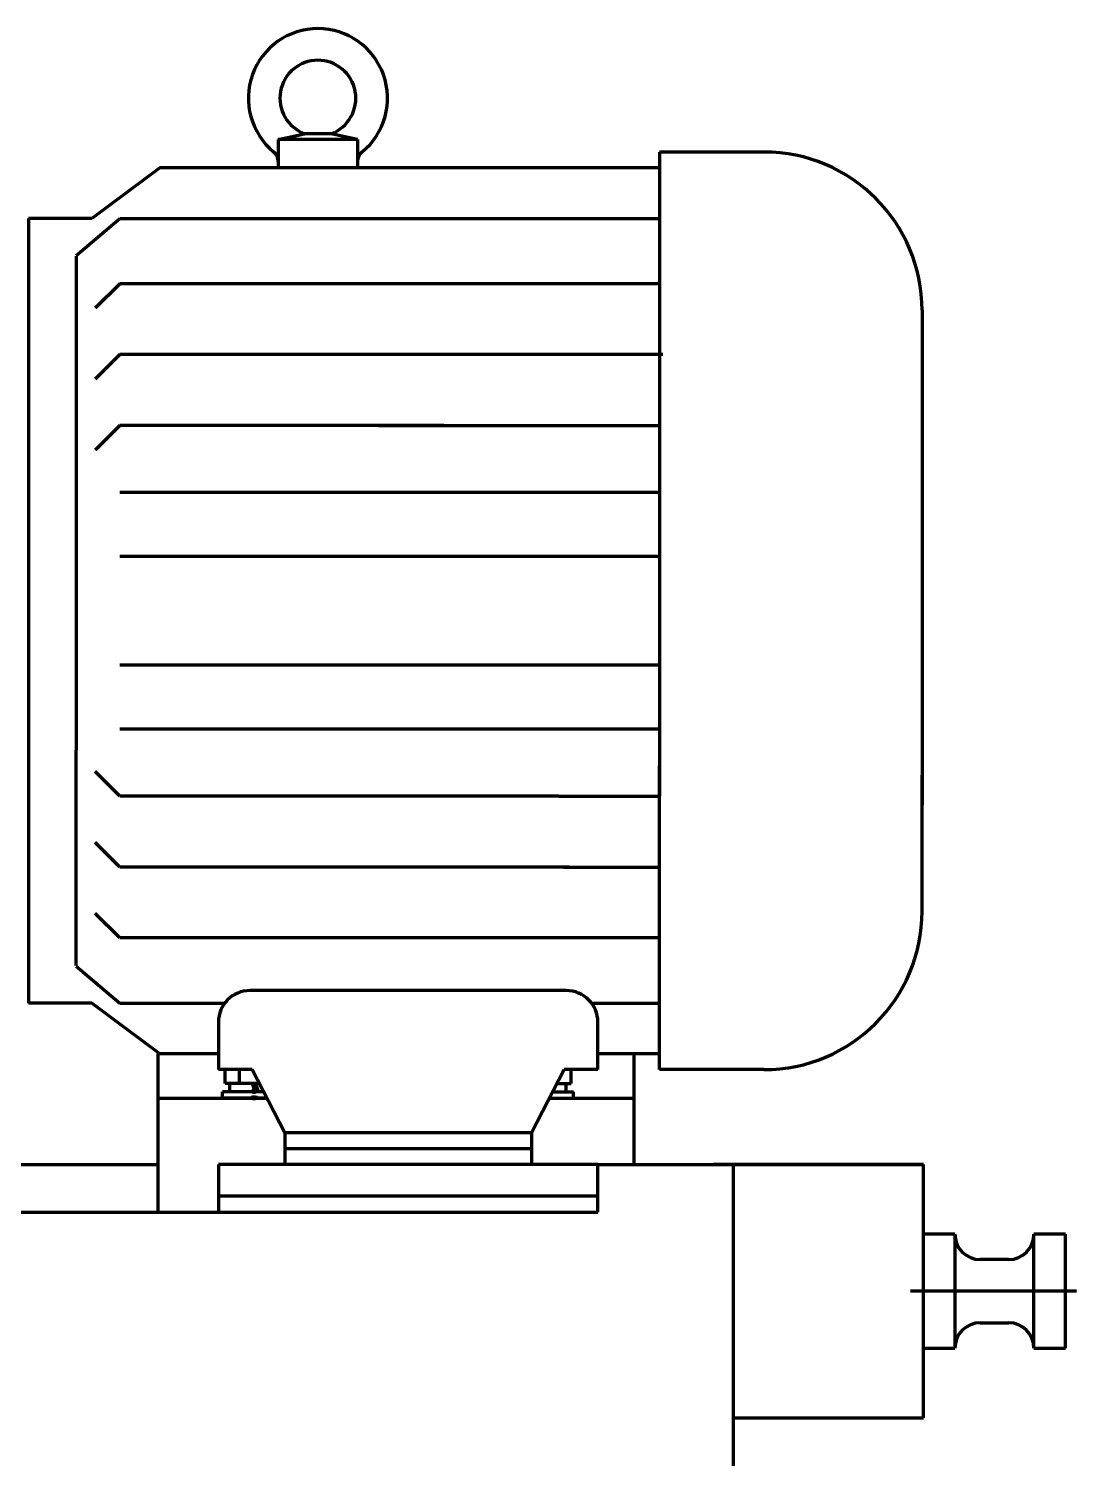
# Model space of a CAD drawing. Header units: millimetres. Extents: x -11880 to 11880, y -8400 to 8400.
# Drawn here: x 770.8 to 1102.1, y 4265.5 to 4717.3 of the extents above; entities that cross this region are included whole.
import ezdxf

# ---------------------------------------------------------------- set-up
doc = ezdxf.new("R2010")
doc.units = ezdxf.units.MM
doc.linetypes.add('EB_DASH', pattern=[6, 3, -3])
doc.layers.add('CAXA0', color=7, linetype='Continuous', lineweight=70)
doc.layers.add('CAXAnew1', color=150, linetype='EB_DASH', lineweight=25)

# ---------------------------------------------------------------- blocks, each defined once
blk = doc.blocks.new('CAXBLOCK347', base_point=(1102.07, 4300.34))
at = {"layer": 'CAXA0'}
for p, q in [((1063.64, 4336.34), (1053.64, 4336.34)), ((1053.64, 4336.34), (1053.64, 4300.34)), ((1063.64, 4336.34), (1063.64, 4300.34)), ((1088.64, 4300.34), (1088.64, 4336.34)), ((1098.64, 4336.34), (1088.64, 4336.34)), ((1098.64, 4300.34), (1098.64, 4336.34)), ((1080.64, 4328.34), (1071.64, 4328.34)), ((1102.07, 4318.34), (1049.61, 4318.34)), ((1071.64, 4308.34), (1080.64, 4308.34)), ((1053.64, 4300.34), (1063.64, 4300.34)), ((1088.64, 4300.34), (1098.64, 4300.34))]:
    blk.add_line(p, q, dxfattribs=at)
for centre, start, end in [((1071.64, 4336.34), 180, 270), ((1080.64, 4336.34), 270, 0), ((1071.64, 4300.34), 90, 180), ((1080.64, 4300.34), 0, 90)]:
    blk.add_arc(centre, 8, start, end, dxfattribs=at)
blk = doc.blocks.new('CAXBLOCK346', base_point=(1102.07, 4300.34))
at = {"layer": 'CAXAnew1'}
blk.add_blockref('CAXBLOCK347', (1102.07, 4300.34), dxfattribs=at)
blk = doc.blocks.new('CAXBLOCK345', base_point=(363.67, 3781.08))
at = {"layer": 'CAXA0', "color": 7, "linetype": 'Continuous', "lineweight": 70}
for p, q in [((849.7, 4682.34), (858.02, 4684.11)), ((874.8, 4682.34), (849.7, 4682.34)), ((849.7, 4682.34), (849.7, 4675.29)), ((866.48, 4684.11), (858.02, 4684.11)), ((874.8, 4682.34), (866.48, 4684.11)), ((874.8, 4682.34), (874.8, 4675.29)), ((970.25, 4678.34), (970.25, 4474.78)), ((1003.27, 4678.34), (970.25, 4678.34)), ((812.27, 4673.34), (790.81, 4657.28)), ((970.25, 4673.34), (812.27, 4673.34)), ((849.7, 4675.29), (849.7, 4673.34)), ((874.8, 4675.29), (874.8, 4673.34)), ((790.81, 4657.28), (770.77, 4657.28)), ((785.81, 4645.65), (799.61, 4657.28)), ((799.61, 4657.28), (970.25, 4657.28)), ((785.81, 4645.45), (785.81, 4489.34)), ((799.61, 4636.73), (791.83, 4628.95)), ((970.25, 4636.73), (799.61, 4636.73)), ((1053.27, 4628.34), (1053.27, 4472.05)), ((799.61, 4614.32), (791.83, 4606.54)), ((900.64, 4614.32), (799.61, 4614.32)), ((971.33, 4614.32), (880.24, 4614.32)), ((799.61, 4591.9), (791.83, 4584.12)), ((902.11, 4591.9), (799.61, 4591.9)), ((881.41, 4591.9), (970.25, 4591.9)), ((969.79, 4570.78), (799.61, 4570.78)), ((970.25, 4550.48), (799.61, 4550.48)), ((970.25, 4516.2), (799.61, 4516.2)), ((970.25, 4495.9), (799.61, 4495.9)), ((785.81, 4421.23), (785.81, 4489.34)), ((799.61, 4474.78), (791.83, 4482.56)), ((970.25, 4388.34), (970.25, 4484.34)), ((1053.27, 4438.34), (1053.27, 4481.43)), ((938.27, 4474.78), (799.61, 4474.78)), ((938.4, 4474.78), (970.25, 4474.78)), ((799.61, 4452.36), (791.83, 4460.14)), ((941.67, 4452.36), (799.61, 4452.36)), ((939.86, 4452.36), (970.25, 4452.36)), ((799.61, 4429.95), (791.83, 4437.73)), ((970.25, 4429.95), (799.61, 4429.95)), ((785.81, 4421.03), (799.61, 4409.4)), ((940.78, 4413.34), (840.78, 4413.34)), ((790.81, 4409.4), (770.77, 4409.4)), ((812.27, 4393.34), (790.81, 4409.4)), ((799.61, 4409.4), (832.83, 4409.4)), ((948.74, 4409.4), (970.25, 4409.4)), ((830.78, 4403.34), (830.78, 4388.34)), ((950.78, 4388.34), (950.78, 4403.34)), ((830.78, 4393.34), (812.27, 4393.34)), ((970.25, 4393.34), (950.78, 4393.34)), ((841.51, 4388.34), (830.78, 4388.34)), ((851.78, 4368.34), (841.51, 4388.34)), ((929.78, 4368.34), (940.06, 4388.34)), ((950.78, 4388.34), (940.06, 4388.34)), ((1003.27, 4388.34), (970.25, 4388.34)), ((929.78, 4368.34), (851.78, 4368.34)), ((851.78, 4368.34), (851.78, 4358.34)), ((929.78, 4368.34), (929.78, 4358.34)), ((929.78, 4363.34), (851.78, 4363.34)), ((692.27, 4358.34), (811.66, 4358.34)), ((692.27, 4358.34), (811.66, 4358.34)), ((950.78, 4358.34), (830.78, 4358.34)), ((830.78, 4358.34), (830.78, 4343.34)), ((950.78, 4343.34), (950.78, 4358.34)), ((950.78, 4358.34), (993.67, 4358.34)), ((951.67, 4358.34), (1053.67, 4358.34)), ((1053.67, 4358.34), (987.17, 4358.34)), ((993.67, 3781.08), (993.67, 4358.34)), ((1053.67, 4278.34), (1053.67, 4358.34)), ((950.78, 4348.34), (830.78, 4348.34)), ((297.67, 4343.34), (950.78, 4343.34)), ((688.17, 4343.34), (828.17, 4343.34))]:
    blk.add_line(p, q, dxfattribs=at)
at = {"layer": 'CAXA0', "linetype": 'Continuous', "lineweight": 70}
for p, q in [((770.77, 4657.28), (770.77, 4409.4)), ((811.66, 4393.34), (811.66, 4343.34)), ((962.27, 4358.34), (962.27, 4393.34)), ((832.88, 4383.94), (832.88, 4388.34)), ((837.5, 4383.94), (837.5, 4388.34)), ((942.28, 4383.94), (942.28, 4388.34)), ((837.12, 4383.94), (832.88, 4383.94)), ((834.42, 4381.34), (834.42, 4383.94)), ((841.6, 4383.94), (834.42, 4383.94)), ((843.77, 4383.94), (837.12, 4383.94)), ((843.77, 4383.94), (837.12, 4383.94)), ((842.45, 4381.34), (841.6, 4383.94)), ((843.49, 4381.34), (842.64, 4383.94)), ((843.77, 4383.94), (842.64, 4383.94)), ((937.8, 4383.94), (940.74, 4383.94)), ((937.8, 4383.94), (938.04, 4383.94)), ((937.8, 4383.94), (938.04, 4383.94)), ((938.04, 4383.94), (942.28, 4383.94)), ((940.74, 4381.34), (940.74, 4383.94)), ((811.66, 4379.34), (846.13, 4379.34)), ((834.42, 4381.34), (832.12, 4381.34)), ((832.12, 4379.34), (832.12, 4381.34)), ((832.12, 4379.34), (832.12, 4381.34)), ((845.11, 4381.34), (832.12, 4381.34)), ((846.13, 4379.34), (832.12, 4379.34)), ((846.13, 4379.34), (832.12, 4379.34)), ((842.45, 4381.34), (834.42, 4381.34)), ((842.45, 4381.34), (834.42, 4381.34)), ((843.12, 4379.54), (841.12, 4379.54)), ((841.12, 4379.34), (841.12, 4379.54)), ((843.12, 4379.54), (841.12, 4379.54)), ((841.12, 4379.34), (841.12, 4379.54)), ((843.12, 4379.34), (841.12, 4379.34)), ((843.12, 4379.34), (841.12, 4379.34)), ((842.07, 4381.6), (841.35, 4381.6)), ((841.35, 4381.34), (841.35, 4381.6)), ((842.15, 4381.34), (841.35, 4381.34)), ((842.15, 4381.34), (842.07, 4381.6)), ((842.12, 4380.74), (842.12, 4382.2)), ((842.12, 4378.74), (842.12, 4380.14)), ((842.12, 4378.74), (842.12, 4380.14)), ((842.26, 4381.34), (842.17, 4381.6)), ((842.89, 4381.6), (842.17, 4381.6)), ((842.89, 4381.34), (842.26, 4381.34)), ((843.49, 4381.34), (842.45, 4381.34)), ((842.89, 4381.34), (842.89, 4381.6)), ((843.12, 4379.34), (843.12, 4379.54)), ((843.12, 4379.34), (843.12, 4379.54)), ((845.11, 4381.34), (843.49, 4381.34)), ((845.11, 4381.34), (843.49, 4381.34)), ((935.43, 4379.34), (962.27, 4379.34)), ((935.43, 4379.34), (943.04, 4379.34)), ((935.43, 4379.34), (943.04, 4379.34)), ((936.46, 4381.34), (943.04, 4381.34)), ((936.46, 4381.34), (940.74, 4381.34)), ((936.46, 4381.34), (940.74, 4381.34)), ((940.74, 4381.34), (943.04, 4381.34)), ((943.04, 4379.34), (943.04, 4381.34)), ((943.04, 4379.34), (943.04, 4381.34)), ((993.67, 4278.34), (1053.67, 4278.34))]:
    blk.add_line(p, q, dxfattribs=at)
at = {"layer": 'CAXA0', "color": 7, "linetype": 'Continuous', "lineweight": 70}
for centre, radius, start, end in [((862.25, 4695.34), 22, 309.5342, 230.4658), ((862.25, 4695.34), 12, 290.6248, 249.3752), ((845.7, 4675.29), 4, 0, 50.4658), ((878.8, 4675.29), 4, 129.5342, 180), ((1003.27, 4628.34), 50, 0, 90), ((1003.27, 4438.34), 50, 270, 0), ((840.78, 4403.34), 10, 90, 180), ((940.78, 4403.34), 10, 0, 90)]:
    blk.add_arc(centre, radius, start, end, dxfattribs=at)
blk.add_blockref('CAXBLOCK346', (1102.07, 4300.34), dxfattribs=at)

msp = doc.modelspace()

# ---------------------------------------------------------------- block references
at = {"layer": 'CAXA0'}
msp.add_blockref('CAXBLOCK345', (363.67, 3781.08), dxfattribs=at)

doc.saveas('drawing.dxf')
